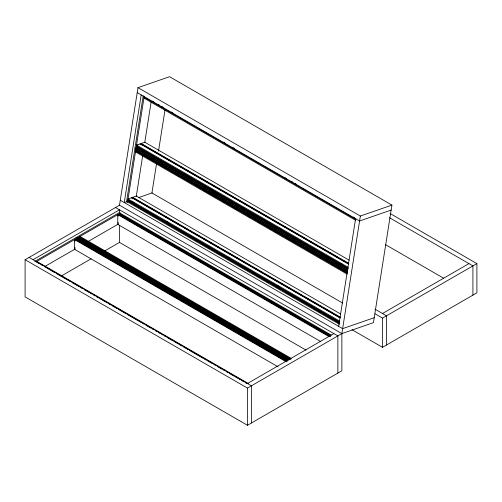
<?xml version="1.0" encoding="UTF-8"?>
<svg xmlns="http://www.w3.org/2000/svg" width="502" height="502" viewBox="0 0 502 502"><rect width="100%" height="100%" fill="white"/><g stroke="black" fill="none" stroke-linecap="round" stroke-linejoin="round"><path stroke-width="0.75" d="M25.1 259.722L119.495 205.224L137.987 87.662L169.569 76.712L391.93 205.092L373.438 322.654L341.856 333.604L247.461 388.102L25.1 259.722L25.1 296.908L247.461 425.288L341.856 370.79L341.856 333.604L360.354 216.042L391.93 205.092M141.194 94.916L124.258 202.563L127.194 201.547M144.225 96.24L127.527 202.35L126.535 201.773L143.214 95.738M129.623 202.086L128.267 201.302L128.336 200.856L339.383 322.704M347.258 272.642L136.211 150.795L136.142 151.24L137.002 150.939L347.371 272.398M136.732 147.481L136.801 147.036L347.848 268.884M128.267 201.302L129.196 200.562M137.002 150.939L137.485 150.355M137.661 146.741L137.592 147.186L347.961 268.639M131.624 198.234L131.712 197.656L340.049 317.935M140.089 144.413L140.183 143.836L348.513 264.115M340.256 317.785L132.597 197.895L132.691 197.317L136.337 196.056L340.594 313.988M348.721 263.964L141.068 144.074L141.156 143.497L144.802 142.235L349.066 260.161M132.779 198.867L132.955 197.775L132.597 197.895M141.25 145.04L141.42 143.948L143.459 145.128M136.28 196.407L142.694 155.658M144.745 142.587L151.158 101.837M156.561 163.539L151.93 192.969L342.584 303.039M158.513 151.152L164.97 110.107M338.655 326.344L355.592 218.703M33.063 259.722L119.495 209.823L119.495 212.917M39.476 263.77L36.081 261.812L120.486 213.08L119.495 212.503L34.789 261.41M288.01 360.844L76.279 238.601L76.624 240.125M291.022 359.099L79.297 236.862L79.297 237.571L79.642 237.371M330.542 335.499L119.495 213.651L119.495 214.36L119.84 214.166L121.873 215.339M44.866 266.474L75.25 248.929M88.076 241.525L118.466 223.98M61.426 275.937L91.132 258.781M104.636 250.987L119.495 242.41L306.076 350.132M247.461 383.503L333.893 333.604M382.505 313.505L468.937 263.606M375.05 313.8L382.505 318.105L476.9 263.606L476.9 292.823L382.505 347.321L352.002 329.707M144.676 96.974L144.074 97.181L355.805 219.418M140.183 143.836L136.538 145.097L348.262 267.34M137.065 145.367L137.924 145.072M141.068 144.074L141.42 143.948M136.996 145.8L136.393 146.007L348.124 268.244M136.801 147.036L136.199 147.243L347.924 269.486M137.404 148.354L135.948 148.856L347.673 271.099M136.406 149.552L135.804 149.765L347.528 272.002M136.211 150.795L135.609 151.002L347.334 273.245M131.712 197.656L128.066 198.924L339.798 321.161M128.531 199.62L127.928 199.827L339.653 322.071M128.336 200.856L127.734 201.07L339.459 323.307M138.947 197.474L152.162 192.887M391.152 210.056L359.57 220.999L137.209 92.619M374.216 317.697L342.634 328.641L120.273 200.26M390.123 213.507L476.9 263.606M389.533 217.761L472.915 265.903L472.915 295.12M137.987 87.662L360.354 216.042M152.257 101.04L153.612 101.824M158.362 104.567L159.718 105.345M161.757 106.524L163.112 107.309M171.257 112.009L172.613 112.793M223.509 142.179L224.865 142.957M233.01 147.663L234.365 148.448M285.262 177.827L286.623 178.612M291.373 181.354L292.729 182.138M294.762 183.318L296.124 184.096M353.126 217.008L354.481 217.793M143.936 98.091L355.661 220.328M385.467 244.631L443.768 278.29M141.156 143.497L348.815 263.387M144.814 145.913L146.848 147.086M148.209 147.87L152.959 150.613M154.315 151.397L159.065 154.139M160.42 154.923L161.782 155.708M163.815 156.881L165.171 157.666M166.532 158.45L171.282 161.192M173.315 162.366L174.671 163.15M176.033 163.934L184.171 168.634M185.533 169.419L199.106 177.256M200.461 178.041L208.606 182.741M209.962 183.525L214.712 186.267M216.067 187.051L220.14 189.398M222.179 190.578L224.212 191.751M225.567 192.536L226.929 193.32M228.284 194.098L233.035 196.847M235.068 198.02L236.429 198.805M237.785 199.589L245.93 204.289M247.285 205.073L270.358 218.395M271.714 219.173L276.464 221.922M277.826 222.7L279.859 223.879M283.931 226.226L285.964 227.406M287.326 228.19L294.787 232.495M296.826 233.675L298.182 234.459M299.537 235.237L307.682 239.943M309.037 240.728L317.182 245.428M318.538 246.212L332.111 254.043M333.472 254.828L338.222 257.57M339.578 258.354L341.611 259.534M342.973 260.312L347.723 263.054M279.507 228.077L280.863 228.856M341.26 263.726L342.615 264.51M142.16 150.619L144.2 151.792M154.378 157.672L155.733 158.45M160.483 161.198L161.839 161.977M169.983 166.683L171.339 167.467M176.089 170.209L177.451 170.987M179.484 172.167L180.839 172.952M182.201 173.736L183.556 174.514M188.306 177.256L189.662 178.041M191.701 179.22L193.057 180.005M203.912 186.273L205.952 187.447M213.413 191.758L217.485 194.105M231.736 202.331L233.097 203.115M237.848 205.858L239.203 206.642M241.236 207.822L242.598 208.6M243.953 209.384L245.309 210.169M250.736 213.306L252.098 214.09M253.454 214.869L254.809 215.653M265.671 221.922L267.704 223.101M271.777 225.448L273.81 226.628M275.171 227.406L277.204 228.586M287.382 234.459L288.744 235.243M293.494 237.986L294.85 238.77M299.6 241.512L300.955 242.297M302.995 243.47L304.35 244.254M312.495 248.954L313.85 249.739M315.206 250.523L316.567 251.307M321.318 254.05L322.673 254.834M324.706 256.007L326.068 256.792M327.423 257.576L329.456 258.75M336.924 263.061L338.957 264.24M136.055 148.153L347.786 270.396M135 147.952L135.998 148.523M162.874 164.838L164.229 165.616M184.585 177.375L185.947 178.154M211.731 193.044L213.77 194.218M246.344 213.024L247.699 213.808M136.82 151.629L138.175 152.413M142.926 155.156L144.287 155.94M146.32 157.12L147.676 157.898M149.038 158.682L150.393 159.467M152.426 160.64L153.788 161.424M161.926 166.131L163.288 166.909M164.643 167.693L165.999 168.477M170.749 171.22L172.788 172.399M174.144 173.177L175.499 173.962M176.861 174.746L178.894 175.926M186.361 180.231L188.394 181.41M198.572 187.284L199.934 188.068M204.684 190.81L206.04 191.595M208.073 192.768L209.434 193.552M214.185 196.295L215.54 197.079M223.685 201.779L225.04 202.563M226.396 203.348L227.757 204.132M232.508 206.874L234.541 208.048M235.896 208.832L237.258 209.616M248.113 215.885L250.147 217.059M257.614 221.369L261.686 223.723M269.831 228.423L271.187 229.207M275.937 231.949L277.292 232.733M282.042 235.476L283.398 236.26M285.437 237.433L286.793 238.218M288.148 239.002L289.51 239.787M297.655 244.487L299.01 245.271M307.155 249.971L308.51 250.755M309.866 251.54L311.905 252.713M319.366 257.024L321.406 258.197M331.584 264.077L332.939 264.861M337.689 267.604L339.045 268.388M343.795 271.13L345.156 271.915M135.465 151.911L347.196 274.148M374.963 309.15L386.49 315.802L386.49 345.018M132.691 197.317L340.343 317.208M134.31 198.56L139.06 201.302M140.416 202.08L157.383 211.875M158.739 212.66L163.489 215.402M164.851 216.186L172.989 220.886M174.351 221.671L179.101 224.413M180.456 225.197L182.49 226.377M183.851 227.155L185.207 227.939M186.562 228.724L187.924 229.508M189.957 230.682L191.312 231.466M192.674 232.25L194.707 233.424M196.062 234.208L200.813 236.95M202.174 237.735L219.136 247.53M220.497 248.314L234.748 256.541M236.103 257.325L240.853 260.067M242.209 260.852L244.248 262.025M245.603 262.81L246.959 263.594M248.321 264.378L249.676 265.163M251.709 266.336L256.459 269.078M257.821 269.863L262.571 272.605M263.926 273.389L272.071 278.089M273.427 278.874L296.5 292.195M297.855 292.98L302.606 295.722M303.967 296.506L306 297.68M307.356 298.464L311.428 300.817M313.468 301.991L315.501 303.164M316.856 303.948L318.218 304.733M319.573 305.517L320.929 306.302M322.968 307.475L324.323 308.259M325.679 309.044L333.824 313.744M335.179 314.528L339.929 317.27M131.919 201.578L133.959 202.752M166.532 221.558L167.888 222.342M228.284 257.212L229.64 257.997M277.826 285.814L279.181 286.598M129.121 201.007L339.496 322.46M134.373 204.829L135.728 205.613M140.478 208.355L141.834 209.139M143.873 210.313L145.229 211.097M146.584 211.882L147.946 212.666M152.696 215.408L154.729 216.582M156.084 217.366L157.446 218.15M168.302 224.419L170.341 225.599M180.519 231.472L181.875 232.257M190.02 236.957L191.375 237.741M196.125 240.483L197.481 241.267M202.231 244.01L203.592 244.794M205.625 245.967L206.981 246.752M208.343 247.536L209.698 248.321M217.843 253.021L219.198 253.805M227.343 258.505L228.699 259.289M230.054 260.074L232.093 261.247M239.554 265.558L241.594 266.731M251.772 272.611L253.127 273.395M257.877 276.138L259.239 276.922M263.989 279.664L265.345 280.449M267.378 281.622L268.739 282.406M276.878 287.106L278.24 287.891M279.595 288.675L280.951 289.459M285.701 292.202L287.74 293.375M289.096 294.159L290.451 294.944M291.813 295.728L293.846 296.902M301.313 301.213L303.346 302.386M313.524 308.266L314.886 309.05M319.636 311.792L320.991 312.577M323.024 313.75L324.386 314.534M329.136 317.277L330.492 318.061M127.59 201.973L339.314 324.217M119.495 205.224L341.856 333.604M115.51 207.521L337.871 335.901L337.871 373.086M120.223 213.231L331.27 335.079M123.235 216.124L124.59 216.908M126.629 218.081L127.985 218.866M129.34 219.65L130.696 220.434M132.735 221.608L134.09 222.392M135.446 223.177L137.485 224.35M138.841 225.134L140.196 225.919M142.235 227.092L143.591 227.877M144.946 228.661L149.696 231.403M154.447 234.145L158.519 236.498M159.881 237.277L161.914 238.456M163.953 239.63L168.019 241.983M169.381 242.767L174.131 245.509M175.487 246.294L177.52 247.467M178.881 248.252L180.237 249.036M181.592 249.814L183.632 250.994M184.987 251.778L186.342 252.562M188.382 253.736L189.737 254.52M191.093 255.305L193.132 256.478M194.487 257.262L195.843 258.047M197.882 259.22L199.238 260.005M200.593 260.789L201.955 261.573M203.988 262.747L205.343 263.531M206.705 264.316L211.455 267.058M216.205 269.8L223.666 274.111M225.705 275.284L229.778 277.637M231.133 278.415L233.166 279.595M234.528 280.38L235.884 281.158M237.239 281.942L239.278 283.122M240.634 283.906L241.989 284.684M243.351 285.469L245.384 286.648M246.739 287.426L248.779 288.606M250.134 289.39L251.489 290.175M252.851 290.953L254.884 292.133M256.24 292.917L257.601 293.695M259.634 294.875L260.99 295.659M262.351 296.444L263.707 297.222M265.74 298.401L267.102 299.186M268.457 299.964L269.812 300.748M271.852 301.928L273.207 302.712M275.24 303.886L276.602 304.67M277.957 305.454L282.708 308.197M287.458 310.939L291.53 313.286M292.886 314.07L294.925 315.25M298.997 317.597L301.031 318.77M302.386 319.554L307.136 322.297M308.498 323.081L310.531 324.261M311.886 325.039L313.248 325.823M314.603 326.607L316.637 327.787M317.998 328.565L319.354 329.35M321.387 330.529L322.748 331.307M324.104 332.092L325.459 332.876M327.499 334.056L328.854 334.834M119.495 214.36L330.542 336.214M330.228 336.466L118.497 214.228L118.497 214.938M329.532 336.24L119.84 215.176L119.84 214.166M137.818 225.956L139.173 226.735M209.07 267.095L210.432 267.873M270.823 302.744L272.184 303.528M328.823 336.497L117.769 214.649L117.769 224.381L320.678 341.529M80.025 236.442L291.072 358.29M80.998 238.155L82.359 238.939M83.715 239.724L88.465 242.466M90.498 243.639L91.86 244.424M93.215 245.208L100.682 249.519M102.715 250.693L106.788 253.046M108.143 253.824L110.183 255.003M114.249 257.35L116.288 258.53M117.644 259.314L122.394 262.057M123.756 262.835L125.789 264.014M127.144 264.799L128.506 265.583M129.861 266.361L131.894 267.541M133.256 268.325L134.611 269.103M136.644 270.283L138.006 271.067M139.361 271.852L140.717 272.63M142.756 273.81L144.112 274.594M145.467 275.372L147.506 276.552M148.862 277.336L150.217 278.121M152.257 279.294L153.612 280.078M154.967 280.863L159.718 283.605M164.468 286.347L168.54 288.694M169.896 289.478L171.935 290.658M173.968 291.831L178.041 294.178M179.396 294.963L184.146 297.705M185.508 298.489L187.541 299.669M188.896 300.447L190.258 301.231M191.613 302.016L193.653 303.195M195.008 303.974L196.364 304.758M198.403 305.938L199.758 306.716M201.114 307.5L203.153 308.68M204.509 309.464L205.864 310.242M207.219 311.027L209.259 312.206M210.614 312.984L211.969 313.769M214.009 314.949L215.364 315.733M216.72 316.511L221.47 319.253M226.226 322.002L233.687 326.306M235.727 327.486L239.793 329.833M241.155 330.617L245.905 333.359M247.26 334.144L249.293 335.317M250.655 336.102L252.01 336.886M253.366 337.67L255.405 338.844M256.76 339.628L258.794 340.808M260.155 341.586L261.511 342.37M262.866 343.155L264.905 344.328M266.261 345.112L267.616 345.897M268.978 346.681L271.011 347.855M272.366 348.639L273.728 349.423M275.761 350.597L277.117 351.381M278.478 352.166L283.228 354.908M285.262 356.087L286.617 356.866M287.979 357.65L289.334 358.434M79.297 237.571L289.667 359.024M78.299 237.433L290.03 359.677M79.642 238.381L290.012 359.84M86.08 242.504L87.442 243.282M147.839 278.152L149.194 278.936M288.625 359.702L77.572 237.854L77.572 239.354M76.279 237.452L77.277 238.03M288.06 360.028L77.007 238.18L77.007 240.326M78.663 240.289L80.696 241.462M82.052 242.246L84.091 243.426M85.447 244.204L86.802 244.989M88.164 245.773L90.197 246.953M91.552 247.731L92.914 248.515M94.269 249.299L96.302 250.473M97.664 251.257L99.019 252.042M101.053 253.221L102.414 253.999M103.77 254.784L105.125 255.568M107.164 256.742L108.52 257.526M110.559 258.706L111.915 259.49M113.27 260.268L118.02 263.01M119.376 263.795L120.737 264.579M122.77 265.753L126.843 268.106M128.876 269.279L132.948 271.632M134.31 272.417L136.343 273.59M137.699 274.374L142.449 277.117M143.81 277.901L145.844 279.074M147.199 279.859L148.561 280.643M149.916 281.427L151.949 282.601M153.311 283.385L154.666 284.17M156.022 284.954L158.061 286.127M159.416 286.912L160.772 287.696M162.811 288.87L164.167 289.654M165.522 290.438L167.561 291.612M168.917 292.396L170.272 293.181M172.311 294.354L173.667 295.138M175.022 295.923L176.384 296.707M178.417 297.881L179.772 298.665M181.134 299.449L182.49 300.234M184.523 301.407L188.595 303.76M190.635 304.934L198.095 309.245M199.457 310.029L204.207 312.771M205.563 313.555L207.596 314.729M208.957 315.513L210.313 316.298M211.668 317.082L213.708 318.255M215.063 319.04L216.418 319.824M217.78 320.609L219.813 321.782M221.169 322.566L223.208 323.74M224.563 324.524L225.919 325.309M227.28 326.093L229.314 327.266M230.669 328.051L232.031 328.835M234.064 330.009L235.419 330.793M236.781 331.577L238.136 332.362M240.169 333.535L241.531 334.319M246.281 337.062L251.031 339.804M252.387 340.588L259.854 344.899M261.209 345.683L265.96 348.426M267.315 349.21L269.354 350.383M270.71 351.168L272.065 351.952M273.427 352.737L275.46 353.91M276.815 354.694L278.855 355.868M280.21 356.652L281.566 357.437M282.927 358.221L284.96 359.394M76.279 239.316L287.326 361.164M286.335 361.026L75.287 239.178L75.287 239.887M77.302 240.521L286.316 361.189M286.284 361.835L74.553 239.598L74.553 249.331L278.139 366.868M36.809 261.391L248.54 383.628M29.085 257.419L251.446 385.8L251.446 422.985M40.831 264.554L42.871 265.727M44.226 266.512L45.582 267.296M46.937 268.081L48.976 269.254M50.332 270.038L55.082 272.781M56.444 273.565L70.01 281.402M72.05 282.576L79.511 286.887M80.872 287.671L82.228 288.449M84.261 289.629L89.017 292.371M90.373 293.155L91.728 293.94M93.083 294.718L95.123 295.898M96.478 296.682L98.517 297.855M99.873 298.64L101.228 299.424M102.584 300.209L104.623 301.382M105.978 302.166L107.334 302.951M108.696 303.729L110.729 304.909M112.084 305.693L116.834 308.435M118.196 309.219L126.341 313.919M127.696 314.704L141.269 322.535M142.624 323.319L143.98 324.104M146.019 325.283L150.769 328.026M152.125 328.804L153.48 329.588M155.52 330.768L156.875 331.552M158.23 332.33L160.27 333.51M161.625 334.294L162.981 335.072M164.342 335.857L166.375 337.037M167.731 337.821L172.481 340.563M173.843 341.341L178.593 344.09M179.948 344.868L181.981 346.047M183.343 346.832L188.093 349.574M189.449 350.358L203.021 358.19M204.377 358.974L206.416 360.147M207.772 360.932L212.522 363.674M213.877 364.458L215.239 365.243M217.272 366.416L222.022 369.165M223.377 369.943L224.739 370.727M226.095 371.511L228.128 372.685M229.489 373.469L234.239 376.211M235.595 376.996L237.628 378.175M238.99 378.954L240.345 379.738M241.7 380.522L243.74 381.702M245.095 382.48L247.128 383.66M382.505 318.105L382.505 347.321M247.461 388.102L247.461 425.288M120.223 213.946L120.223 215.377M119.495 225.316L119.495 242.359M118.139 215.145L118.139 216.155M118.139 222.442L118.139 223.459M74.93 240.094L74.93 241.104M74.93 247.392L74.93 248.408"/></g></svg>
